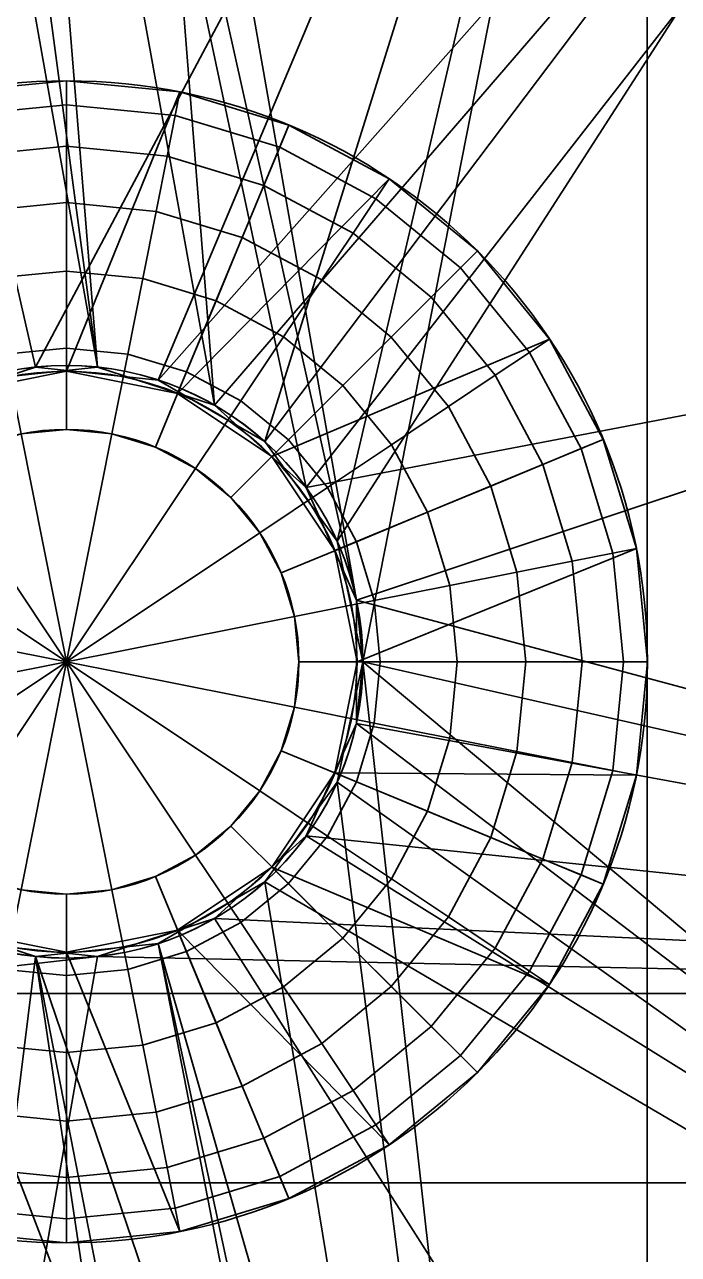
# Model space of a CAD drawing. Header units: millimetres. Extents: x 516 to 946, y 0 to 190.
# Drawn here: x 780.57 to 786.2, y 67.01 to 77.59 of the extents above; entities that cross this region are included whole.
import ezdxf

# ---------------------------------------------------------------- set-up
doc = ezdxf.new("R2010")
doc.units = ezdxf.units.MM
doc.layers.add('1', color=7, linetype='Continuous', true_color=0xffffff)

# ---------------------------------------------------------------- blocks, each defined once
blk = doc.blocks.new('UG_SURFACE_001')
at = {"layer": '1', "color": 252, "linetype": 'Continuous', "lineweight": 35}
for points in [[(280.506521, 90.379037, 3.5), (262.858123, 90.379037, 3.5), (265.648067, 74.646652, 3.5), (266.656518, 74.318983, 3.5)], [(262.858123, 90.379037, 3.5), (264.593512, 74.535817, 3.5), (265.648067, 74.646652, 3.5)], [(266.656518, 74.318983, 1.5), (265.648067, 74.646652, 1.5), (262.858123, 90.379037, 1.5), (280.506521, 90.379037, 1.5)], [(265.648067, 74.646652, 1.5), (264.593512, 74.535817, 1.5), (262.858123, 90.379037, 1.5)], [(266.656518, 74.318983, 3.5), (267.444491, 73.609471, 3.5), (280.506521, 90.379037, 3.5)], [(280.506521, 90.379037, 1.5), (267.444491, 73.609471, 1.5), (266.656518, 74.318983, 1.5)], [(267.444491, 73.609471, 3.5), (267.875791, 72.640799, 3.5), (280.506521, 69.256864, 3.5), (280.506521, 90.379037, 3.5)], [(267.875791, 72.640799, 1.5), (267.444491, 73.609471, 1.5), (280.506521, 90.379037, 1.5), (280.506521, 69.256864, 1.5)], [(265.648067, 74.646652, 1.5), (265.648067, 74.646652, 3.5), (264.593512, 74.535817, 3.5), (264.593512, 74.535817, 1.5)], [(266.656518, 74.318983, 1.5), (266.656518, 74.318983, 3.5), (265.648067, 74.646652, 3.5), (265.648067, 74.646652, 1.5)], [(267.444491, 73.609471, 1.5), (267.444491, 73.609471, 3.5), (266.656518, 74.318983, 3.5), (266.656518, 74.318983, 1.5)], [(267.875791, 72.640799, 1.5), (267.875791, 72.640799, 3.5), (267.444491, 73.609471, 3.5), (267.444491, 73.609471, 1.5)], [(280.506521, 69.256864, 3.5), (267.875791, 72.640799, 3.5), (267.875791, 71.580447, 3.5)], [(267.931521, 72.110623, 1.5), (267.875791, 72.640799, 1.5), (280.506521, 69.256864, 1.5)], [(267.875791, 72.640799, 3.5), (267.875791, 72.640799, 1.5), (267.931521, 72.110623, 1.5)], [(267.931521, 72.110623, 1.5), (267.875791, 71.580447, 3.5), (267.875791, 72.640799, 3.5)], [(280.506521, 69.256864, 1.5), (267.875791, 71.580447, 1.5), (267.931521, 72.110623, 1.5)], [(267.931521, 72.110623, 1.5), (267.875791, 71.580447, 1.5), (267.875791, 71.580447, 3.5)], [(280.506521, 69.256864, 3.5), (267.875791, 71.580447, 3.5), (267.444491, 70.611767, 3.5)], [(280.506521, 69.256864, 1.5), (267.444491, 70.611767, 1.5), (267.875791, 71.580447, 1.5)], [(267.444491, 70.611767, 1.5), (267.444491, 70.611767, 3.5), (267.875791, 71.580447, 3.5), (267.875791, 71.580447, 1.5)], [(267.444491, 70.611767, 3.5), (266.656518, 69.902256, 3.5), (280.506521, 69.256864, 3.5)], [(280.506521, 69.256864, 1.5), (266.656518, 69.902256, 1.5), (267.444491, 70.611767, 1.5)], [(266.656518, 69.902256, 1.5), (266.656518, 69.902256, 3.5), (267.444491, 70.611767, 3.5), (267.444491, 70.611767, 1.5)], [(266.656518, 69.902256, 3.5), (265.648067, 69.574587, 3.5), (280.506521, 69.256864, 3.5)], [(280.506521, 69.256864, 1.5), (265.648067, 69.574587, 1.5), (266.656518, 69.902256, 1.5)], [(265.648067, 69.574587, 1.5), (265.648067, 69.574587, 3.5), (266.656518, 69.902256, 3.5), (266.656518, 69.902256, 1.5)], [(265.648067, 69.574587, 3.5), (264.593512, 69.685429, 3.5), (262.858123, 69.256864, 3.5)], [(262.858123, 69.256864, 1.5), (264.593512, 69.685429, 1.5), (265.648067, 69.574587, 1.5)], [(264.593512, 69.685429, 1.5), (264.593512, 69.685429, 3.5), (265.648067, 69.574587, 3.5), (265.648067, 69.574587, 1.5)], [(262.858123, 69.256864, 3.5), (280.506521, 69.256864, 3.5), (265.648067, 69.574587, 3.5)], [(265.648067, 69.574587, 1.5), (280.506521, 69.256864, 1.5), (262.858123, 69.256864, 1.5)], [(280.506521, 69.256864, 3.5), (262.858123, 69.256864, 3.5), (262.858123, 67.6274, 3.5), (280.506521, 67.6274, 3.5)], [(280.506521, 67.6274, 1.5), (262.858123, 67.6274, 1.5), (262.858123, 69.256864, 1.5), (280.506521, 69.256864, 1.5)], [(280.506521, 67.6274, 3.5), (262.858123, 67.6274, 3.5), (262.858123, 64.196385, 3.5), (280.506521, 64.196385, 3.5)], [(280.506521, 64.196385, 1.5), (262.858123, 64.196385, 1.5), (262.858123, 67.6274, 1.5), (280.506521, 67.6274, 1.5)]]:
    blk.add_3dface(points, dxfattribs=at)
blk = doc.blocks.new('1стенка_MODEL')
at = {"layer": '1', "color": 252, "linetype": 'Continuous', "lineweight": 35, "extrusion": (0, 0, -1)}
blk.add_circle((-265.381507, 72.110621, -3.5), 2.55, dxfattribs=at)
at = {"layer": '1', "color": 252, "linetype": 'Continuous', "lineweight": 35}
blk.add_circle((265.381507, 72.110621, 1.5), 2.55, dxfattribs=at)
blk.add_blockref('UG_SURFACE_001', (0, 0), dxfattribs=at)
blk = doc.blocks.new('UG_SURFACE_005')
at = {"layer": '1', "color": 252, "linetype": 'Continuous', "lineweight": 35}
for points in [[(411.674261, 77.402897, 4.8), (7.442508, 21.037767, 4.8), (7.469615, 20.987745, 5.067878), (411.659777, 77.347077, 5.067878)], [(277.741492, 58.727622, 3.5), (260.070503, 56.263622, 3.5), (7.442508, 21.037767, 4.8), (411.674261, 77.402897, 4.8)], [(411.659777, 77.347077, 5.067878), (7.469615, 20.987745, 5.067878), (7.546807, 20.8453, 5.294975), (411.618471, 77.188112, 5.294975)], [(411.618471, 77.188112, 5.294975), (7.546807, 20.8453, 5.294975), (7.662333, 20.632116, 5.446716), (411.556661, 76.9502, 5.446716)], [(411.556661, 76.9502, 5.446716), (7.662333, 20.632116, 5.446716), (200.895414, 47.305614, 5.5), (220.703781, 50.067645, 5.5)], [(220.703781, 50.067645, 5.5), (225.178048, 50.69153, 5.5), (411.556661, 76.9502, 5.446716)], [(411.556661, 76.9502, 5.446716), (225.178048, 50.69153, 5.5), (240.512133, 52.829679, 5.5)], [(411.556661, 76.9502, 5.446716), (240.512133, 52.829679, 5.5), (243.193492, 53.20356, 5.5)], [(243.193492, 53.20356, 5.5), (260.070503, 55.556849, 5.5), (411.556661, 76.9502, 5.446716)], [(411.556661, 76.9502, 5.446716), (260.070503, 55.556849, 5.5), (263.001859, 55.965591, 5.5)], [(263.001859, 55.965591, 5.5), (282.810211, 58.727622, 5.5), (411.556661, 76.9502, 5.446716)]]:
    blk.add_3dface(points, dxfattribs=at)
blk = doc.blocks.new('4пояс_нижний_MODEL')
at = {"layer": '1', "color": 252, "linetype": 'Continuous', "lineweight": 35}
blk.add_blockref('UG_SURFACE_005', (0, 0), dxfattribs=at)
blk = doc.blocks.new('UG_SURFACE_009')
at = {"layer": '1', "color": 252, "linetype": 'Continuous', "lineweight": 35}
for points in [[(264.106512, 74.318983, 7), (265.114963, 74.646652, 7), (270.379722, 84.537983, 7), (255.732536, 84.537983, 7)], [(262.858123, 84.537983, 5.5), (265.114963, 74.646652, 5.5), (264.106512, 74.318983, 5.5)], [(262.858123, 84.537983, 5.5), (275.040239, 84.537983, 5.5), (266.169488, 74.535817, 5.5), (265.114963, 74.646652, 5.5)], [(265.114963, 74.646652, 7), (266.169488, 74.535817, 7), (270.379722, 84.537983, 7)], [(267.087787, 74.005641, 5.5), (266.169488, 74.535817, 5.5), (275.040239, 84.537983, 5.5)], [(270.379722, 84.537983, 7), (266.169488, 74.535817, 7), (267.087787, 74.005641, 7)], [(267.711043, 73.147796, 5.5), (267.087787, 74.005641, 5.5), (275.040239, 84.537983, 5.5)], [(270.379722, 84.537983, 7), (267.087787, 74.005641, 7), (267.711043, 73.147796, 7)], [(275.040239, 84.537983, 5.5), (277.528822, 64.086951, 5.5), (267.931521, 72.110623, 5.5), (267.711043, 73.147796, 5.5)], [(267.711043, 73.147796, 7), (267.931521, 72.110623, 7), (270.379722, 84.537983, 7)], [(270.379722, 50.171219, 7), (270.379722, 84.537983, 7), (267.931521, 72.110623, 7)], [(270.379722, 84.537983, 7), (270.379722, 50.171219, 7), (271.012664, 50.104693, 7), (273.171484, 68.838052, 7)], [(273.171484, 68.838052, 7), (271.540284, 83.055496, 7), (270.379722, 84.537983, 7)], [(264.106512, 74.318983, 7), (264.106512, 74.318983, 5.5), (265.114963, 74.646652, 5.5), (265.114963, 74.646652, 7)], [(265.114963, 74.646652, 7), (265.114963, 74.646652, 5.5), (266.169488, 74.535817, 5.5), (266.169488, 74.535817, 7)], [(266.169488, 74.535817, 7), (266.169488, 74.535817, 5.5), (267.087787, 74.005641, 5.5), (267.087787, 74.005641, 7)], [(267.087787, 74.005641, 7), (267.087787, 74.005641, 5.5), (267.711043, 73.147796, 5.5), (267.711043, 73.147796, 7)], [(267.711043, 73.147796, 7), (267.711043, 73.147796, 5.5), (267.931521, 72.110623, 5.5), (267.931521, 72.110623, 7)], [(267.711043, 71.073443, 5.5), (267.931521, 72.110623, 5.5), (277.528822, 64.086951, 5.5)], [(267.931521, 72.110623, 7), (267.931521, 72.110623, 5.5), (267.711043, 71.073443, 5.5), (267.711043, 71.073443, 7)], [(267.931521, 72.110623, 7), (267.711043, 71.073443, 7), (270.379722, 50.171219, 7)], [(262.887239, 71.580447, 5.5), (267.730415, 48.209671, 5.5), (262.858123, 43.69358, 5.5)], [(271.930963, 49.574517, 5.5), (262.887239, 71.580447, 5.5), (263.318509, 70.611767, 5.5)], [(262.887239, 71.580447, 5.5), (268.161684, 49.178351, 5.5), (267.730415, 48.209671, 5.5)], [(262.887239, 71.580447, 5.5), (269.958138, 50.215527, 5.5), (268.949687, 49.887862, 5.5)], [(268.949687, 49.887862, 5.5), (268.161684, 49.178351, 5.5), (262.887239, 71.580447, 5.5)], [(262.887239, 71.580447, 5.5), (271.930963, 49.574517, 5.5), (271.012664, 50.104693, 5.5)], [(271.012664, 50.104693, 5.5), (269.958138, 50.215527, 5.5), (262.887239, 71.580447, 5.5)], [(277.528822, 64.086951, 5.5), (267.087787, 70.215598, 5.5), (267.711043, 71.073443, 5.5)], [(267.711043, 71.073443, 7), (267.711043, 71.073443, 5.5), (267.087787, 70.215598, 5.5), (267.087787, 70.215598, 7)], [(267.711043, 71.073443, 7), (267.087787, 70.215598, 7), (270.379722, 50.171219, 7)], [(263.318509, 70.611767, 5.5), (264.106512, 69.902256, 5.5), (271.930963, 49.574517, 5.5)], [(277.528822, 64.086951, 5.5), (271.930963, 49.574517, 5.5), (266.169488, 69.685429, 5.5), (267.087787, 70.215598, 5.5)], [(267.087787, 70.215598, 7), (267.087787, 70.215598, 5.5), (266.169488, 69.685429, 5.5), (266.169488, 69.685429, 7)], [(267.087787, 70.215598, 7), (266.169488, 69.685429, 7), (270.379722, 50.171219, 7)], [(258.830011, 59.100948, 7), (262.078613, 45.047332, 7), (265.114963, 69.574587, 7), (264.106512, 69.902256, 7)], [(264.106512, 69.902256, 5.5), (265.114963, 69.574587, 5.5), (271.930963, 49.574517, 5.5)], [(265.114963, 69.574587, 7), (265.114963, 69.574587, 5.5), (264.106512, 69.902256, 5.5), (264.106512, 69.902256, 7)], [(265.114963, 69.574587, 5.5), (266.169488, 69.685429, 5.5), (271.930963, 49.574517, 5.5)], [(266.169488, 69.685429, 7), (266.169488, 69.685429, 5.5), (265.114963, 69.574587, 5.5), (265.114963, 69.574587, 7)], [(268.949687, 49.887862, 7), (269.958138, 50.215527, 7), (266.169488, 69.685429, 7), (265.114963, 69.574587, 7)], [(269.958138, 50.215527, 7), (270.379722, 50.171219, 7), (266.169488, 69.685429, 7)], [(267.730415, 48.209671, 7), (268.161684, 49.178351, 7), (265.114963, 69.574587, 7), (262.078613, 45.047332, 7)], [(265.114963, 69.574587, 7), (268.161684, 49.178351, 7), (268.949687, 49.887862, 7)]]:
    blk.add_3dface(points, dxfattribs=at)
blk = doc.blocks.new('6стойка_отверстие_ровнее_MODEL')
at = {"layer": '1', "color": 252, "linetype": 'Continuous', "lineweight": 35, "extrusion": (0, 0, -1)}
blk.add_circle((-265.382, 72.111, -7), 2.55, dxfattribs=at)
at = {"layer": '1', "color": 252, "linetype": 'Continuous', "lineweight": 35}
blk.add_circle((265.382, 72.111, 5.5), 2.55, dxfattribs=at)
at = {"layer": '1', "color": 252, "linetype": 'Continuous', "lineweight": 35, "extrusion": (0, 0, -1)}
blk.add_arc((-453.776, 96.762, -7), 182.75, 342.55428, 17.8041, dxfattribs=at)
at = {"layer": '1', "color": 252, "linetype": 'Continuous', "lineweight": 35}
blk.add_blockref('UG_SURFACE_009', (0, 0), dxfattribs=at)
blk = doc.blocks.new('UG_SURFACE_010')
at = {"layer": '1', "color": 252, "linetype": 'Continuous', "lineweight": 35}
for points in [[(265.050679, 94.756983, 3.5), (265.838653, 95.466495, 3.5), (274.336189, 86.19868, 3.5), (275.333166, 75.119913, 3.5)], [(275.333166, 75.119913, 5.5), (274.336189, 86.19868, 5.5), (265.838653, 95.466495, 5.5), (265.050679, 94.756983, 5.5)], [(262.069374, 95.070325, 3.5), (262.987673, 94.540149, 3.5), (265.648067, 74.646652, 3.5), (264.593512, 74.535817, 3.5)], [(267.875791, 72.640799, 3.5), (264.042199, 94.429314, 3.5), (265.050679, 94.756983, 3.5), (275.333166, 75.119913, 3.5)], [(265.050679, 94.756983, 5.5), (264.042199, 94.429314, 5.5), (265.648067, 74.646652, 5.5), (266.656518, 74.318983, 5.5)], [(266.656518, 74.318983, 5.5), (267.444491, 73.609471, 5.5), (275.333166, 75.119913, 5.5), (265.050679, 94.756983, 5.5)], [(267.875791, 72.640799, 3.5), (262.987673, 94.540149, 3.5), (264.042199, 94.429314, 3.5)], [(262.987673, 94.540149, 3.5), (267.444491, 73.609471, 3.5), (266.656518, 74.318983, 3.5)], [(262.987673, 94.540149, 3.5), (267.875791, 72.640799, 3.5), (267.444491, 73.609471, 3.5)], [(266.656518, 74.318983, 3.5), (265.648067, 74.646652, 3.5), (262.987673, 94.540149, 3.5)], [(264.042199, 94.429314, 5.5), (262.987673, 94.540149, 5.5), (264.593512, 74.535817, 5.5), (265.648067, 74.646652, 5.5)], [(267.444491, 73.609471, 5.5), (267.875791, 72.640799, 5.5), (275.333166, 75.119913, 5.5)], [(275.333166, 75.119913, 3.5), (276.903868, 64.723223, 3.5), (267.875791, 71.580447, 3.5), (267.875791, 72.640799, 3.5)], [(276.903868, 64.723223, 5.5), (275.333166, 75.119913, 5.5), (267.875791, 72.640799, 5.5), (267.875791, 71.580447, 5.5)], [(265.648067, 74.646652, 3.5), (265.648067, 74.646652, 5.5), (264.593512, 74.535817, 5.5), (264.593512, 74.535817, 3.5)], [(266.656518, 74.318983, 3.5), (266.656518, 74.318983, 5.5), (265.648067, 74.646652, 5.5), (265.648067, 74.646652, 3.5)], [(267.444491, 73.609471, 3.5), (267.444491, 73.609471, 5.5), (266.656518, 74.318983, 5.5), (266.656518, 74.318983, 3.5)], [(267.875791, 72.640799, 3.5), (267.875791, 72.640799, 5.5), (267.444491, 73.609471, 5.5), (267.444491, 73.609471, 3.5)], [(267.875791, 71.580447, 3.5), (267.875791, 71.580447, 5.5), (267.875791, 72.640799, 5.5), (267.875791, 72.640799, 3.5)], [(267.444491, 70.611767, 3.5), (267.875791, 71.580447, 3.5), (276.903868, 64.723223, 3.5)], [(267.444491, 70.611767, 3.5), (267.444491, 70.611767, 5.5), (267.875791, 71.580447, 5.5), (267.875791, 71.580447, 3.5)], [(276.903868, 64.723223, 5.5), (267.875791, 71.580447, 5.5), (267.444491, 70.611767, 5.5)], [(276.903868, 64.723223, 3.5), (273.207426, 59.60992, 3.5), (266.656518, 69.902256, 3.5), (267.444491, 70.611767, 3.5)], [(266.656518, 69.902256, 3.5), (266.656518, 69.902256, 5.5), (267.444491, 70.611767, 5.5), (267.444491, 70.611767, 3.5)], [(267.444491, 70.611767, 5.5), (266.656518, 69.902256, 5.5), (273.207426, 59.60992, 5.5), (276.903868, 64.723223, 5.5)], [(273.207426, 59.60992, 3.5), (263.668358, 58.279812, 3.5), (265.648067, 69.574587, 3.5), (266.656518, 69.902256, 3.5)], [(266.656518, 69.902256, 5.5), (265.648067, 69.574587, 5.5), (263.668358, 58.279812, 5.5), (273.207426, 59.60992, 5.5)], [(265.648067, 69.574587, 3.5), (265.648067, 69.574587, 5.5), (266.656518, 69.902256, 5.5), (266.656518, 69.902256, 3.5)], [(263.668358, 58.279812, 3.5), (264.593512, 69.685429, 3.5), (265.648067, 69.574587, 3.5)], [(265.648067, 69.574587, 5.5), (264.593512, 69.685429, 5.5), (263.668358, 58.279812, 5.5)], [(264.593512, 69.685429, 3.5), (264.593512, 69.685429, 5.5), (265.648067, 69.574587, 5.5), (265.648067, 69.574587, 3.5)]]:
    blk.add_3dface(points, dxfattribs=at)
blk = doc.blocks.new('7прокладка_отв_ровнее_MODEL')
at = {"layer": '1', "color": 252, "linetype": 'Continuous', "lineweight": 35, "extrusion": (0, 0, -1)}
for centre in [(-265.382, 72.111, -5.5), (-265.382, 72.111, -3.5)]:
    blk.add_circle(centre, 2.55, dxfattribs=at)
at = {"layer": '1', "color": 252, "linetype": 'Continuous', "lineweight": 35}
blk.add_blockref('UG_SURFACE_010', (0, 0), dxfattribs=at)
blk = doc.blocks.new('UG_SURFACE_008')
at = {"layer": '1', "color": 252, "linetype": 'Continuous', "lineweight": 35}
for points in [[(0, 4.793682, -0.673863), (-0.935201, 4.701573, -0.673863), (-0.975452, 4.903927), (0, 5)], [(-0.956709, 2.309699), (0, 2.5), (0, 5), (-0.975452, 4.903927)], [(-0.975452, 4.903927, 5.5), (0, 5, 5.5), (0, 2.5, 5.5), (-0.956709, 2.309699, 5.5)], [(0, 5, 5.5), (-0.975452, 4.903927, 5.5), (-0.935201, 4.701573, 6.173863), (0, 4.793682, 6.173863)], [(0.935201, 4.701573, -0.673863), (0, 4.793682, -0.673863), (0, 5), (0.975452, 4.903927)], [(0.975452, 4.903927), (0, 5), (0, 2.5)], [(0, 2.5, 5.5), (0, 5, 5.5), (0.975452, 4.903927, 5.5)], [(0.975452, 4.903927, 5.5), (0, 5, 5.5), (0, 4.793682, 6.173863), (0.935201, 4.701573, 6.173863)], [(0, 2.5), (0.956709, 2.309699), (1.913417, 4.619398), (0.975452, 4.903927)], [(0.975452, 4.903927, 5.5), (1.913417, 4.619398, 5.5), (0.956709, 2.309699, 5.5), (0, 2.5, 5.5)], [(1.834463, 4.428785, -0.673863), (0.935201, 4.701573, -0.673863), (0.975452, 4.903927), (1.913417, 4.619398)], [(1.913417, 4.619398, 5.5), (0.975452, 4.903927, 5.5), (0.935201, 4.701573, 6.173863), (1.834463, 4.428785, 6.173863)], [(0, 4.43821, -1.282384), (-0.865852, 4.352931, -1.282384), (-0.935201, 4.701573, -0.673863), (0, 4.793682, -0.673863)], [(0, 4.793682, 6.173863), (-0.935201, 4.701573, 6.173863), (-0.865852, 4.352931, 6.782384), (0, 4.43821, 6.782384)], [(0.865852, 4.352931, -1.282384), (0, 4.43821, -1.282384), (0, 4.793682, -0.673863), (0.935201, 4.701573, -0.673863)], [(0.935201, 4.701573, 6.173863), (0, 4.793682, 6.173863), (0, 4.43821, 6.782384), (0.865852, 4.352931, 6.782384)], [(1.698429, 4.100371, -1.282384), (0.865852, 4.352931, -1.282384), (0.935201, 4.701573, -0.673863), (1.834463, 4.428785, -0.673863)], [(1.834463, 4.428785, 6.173863), (0.935201, 4.701573, 6.173863), (0.865852, 4.352931, 6.782384), (1.698429, 4.100371, 6.782384)], [(2.777851, 4.157348), (1.913417, 4.619398), (0.956709, 2.309699)], [(0.956709, 2.309699, 5.5), (1.913417, 4.619398, 5.5), (2.777851, 4.157348, 5.5)], [(2.663227, 3.985801, -0.673863), (1.834463, 4.428785, -0.673863), (1.913417, 4.619398), (2.777851, 4.157348)], [(2.777851, 4.157348, 5.5), (1.913417, 4.619398, 5.5), (1.834463, 4.428785, 6.173863), (2.663227, 3.985801, 6.173863)], [(0, 3.952562, -1.793075), (-0.771107, 3.876615, -1.793075), (-0.865852, 4.352931, -1.282384), (0, 4.43821, -1.282384)], [(0, 4.43821, 6.782384), (-0.865852, 4.352931, 6.782384), (-0.771107, 3.876615, 7.293075), (0, 3.952562, 7.293075)], [(0.771107, 3.876615, -1.793075), (0, 3.952562, -1.793075), (0, 4.43821, -1.282384), (0.865852, 4.352931, -1.282384)], [(0.865852, 4.352931, 6.782384), (0, 4.43821, 6.782384), (0, 3.952562, 7.293075), (0.771107, 3.876615, 7.293075)], [(1.51258, 3.651692, -1.793075), (0.771107, 3.876615, -1.793075), (0.865852, 4.352931, -1.282384), (1.698429, 4.100371, -1.282384)], [(1.698429, 4.100371, 6.782384), (0.865852, 4.352931, 6.782384), (0.771107, 3.876615, 7.293075), (1.51258, 3.651692, 7.293075)], [(2.465737, 3.690237, -1.282384), (1.698429, 4.100371, -1.282384), (1.834463, 4.428785, -0.673863), (2.663227, 3.985801, -0.673863)], [(2.663227, 3.985801, 6.173863), (1.834463, 4.428785, 6.173863), (1.698429, 4.100371, 6.782384), (2.465737, 3.690237, 6.782384)], [(0.956709, 2.309699), (1.767767, 1.767767), (3.535534, 3.535534), (2.777851, 4.157348)], [(2.777851, 4.157348, 5.5), (3.535534, 3.535534, 5.5), (1.767767, 1.767767, 5.5), (0.956709, 2.309699, 5.5)], [(3.389645, 3.389645, -0.673863), (2.663227, 3.985801, -0.673863), (2.777851, 4.157348), (3.535534, 3.535534)], [(3.535534, 3.535534, 5.5), (2.777851, 4.157348, 5.5), (2.663227, 3.985801, 6.173863), (3.389645, 3.389645, 6.173863)], [(2.195926, 3.286436, -1.793075), (1.51258, 3.651692, -1.793075), (1.698429, 4.100371, -1.282384), (2.465737, 3.690237, -1.282384)], [(2.465737, 3.690237, 6.782384), (1.698429, 4.100371, 6.782384), (1.51258, 3.651692, 7.293075), (2.195926, 3.286436, 7.293075)], [(0, 3.362668, -2.178669), (-0.656024, 3.298055, -2.178669), (-0.771107, 3.876615, -1.793075), (0, 3.952562, -1.793075)], [(0, 3.952562, 7.293075), (-0.771107, 3.876615, 7.293075), (-0.656024, 3.298055, 7.678669), (0, 3.362668, 7.678669)], [(0.656024, 3.298055, -2.178669), (0, 3.362668, -2.178669), (0, 3.952562, -1.793075), (0.771107, 3.876615, -1.793075)], [(0.771107, 3.876615, 7.293075), (0, 3.952562, 7.293075), (0, 3.362668, 7.678669), (0.656024, 3.298055, 7.678669)], [(3.138288, 3.138288, -1.282384), (2.465737, 3.690237, -1.282384), (2.663227, 3.985801, -0.673863), (3.389645, 3.389645, -0.673863)], [(3.389645, 3.389645, 6.173863), (2.663227, 3.985801, 6.173863), (2.465737, 3.690237, 6.782384), (3.138288, 3.138288, 6.782384)], [(1.286837, 3.1067, -2.178669), (0.656024, 3.298055, -2.178669), (0.771107, 3.876615, -1.793075), (1.51258, 3.651692, -1.793075)], [(1.51258, 3.651692, 7.293075), (0.771107, 3.876615, 7.293075), (0.656024, 3.298055, 7.678669), (1.286837, 3.1067, 7.678669)], [(1.868198, 2.795956, -2.178669), (1.286837, 3.1067, -2.178669), (1.51258, 3.651692, -1.793075), (2.195926, 3.286436, -1.793075)], [(2.195926, 3.286436, 7.293075), (1.51258, 3.651692, 7.293075), (1.286837, 3.1067, 7.678669), (1.868198, 2.795956, 7.678669)], [(2.794884, 2.794884, -1.793075), (2.195926, 3.286436, -1.793075), (2.465737, 3.690237, -1.282384), (3.138288, 3.138288, -1.282384)], [(3.138288, 3.138288, 6.782384), (2.465737, 3.690237, 6.782384), (2.195926, 3.286436, 7.293075), (2.794884, 2.794884, 7.293075)], [(4.157348, 2.777851), (3.535534, 3.535534), (1.767767, 1.767767)], [(1.767767, 1.767767, 5.5), (3.535534, 3.535534, 5.5), (4.157348, 2.777851, 5.5)], [(3.985801, 2.663227, -0.673863), (3.389645, 3.389645, -0.673863), (3.535534, 3.535534), (4.157348, 2.777851)], [(4.157348, 2.777851, 5.5), (3.535534, 3.535534, 5.5), (3.389645, 3.389645, 6.173863), (3.985801, 2.663227, 6.173863)], [(3.690237, 2.465737, -1.282384), (3.138288, 3.138288, -1.282384), (3.389645, 3.389645, -0.673863), (3.985801, 2.663227, -0.673863)], [(3.985801, 2.663227, 6.173863), (3.389645, 3.389645, 6.173863), (3.138288, 3.138288, 6.782384), (3.690237, 2.465737, 6.782384)], [(0, 2.700021, -2.41858), (-0.526748, 2.648141, -2.41858), (-0.656024, 3.298055, -2.178669), (0, 3.362668, -2.178669)], [(0, 3.362668, 7.678669), (-0.656024, 3.298055, 7.678669), (-0.526748, 2.648141, 7.91858), (0, 2.700021, 7.91858)], [(0.526748, 2.648141, -2.41858), (0, 2.700021, -2.41858), (0, 3.362668, -2.178669), (0.656024, 3.298055, -2.178669)], [(0.656024, 3.298055, 7.678669), (0, 3.362668, 7.678669), (0, 2.700021, 7.91858), (0.526748, 2.648141, 7.91858)], [(1.033253, 2.494494, -2.41858), (0.526748, 2.648141, -2.41858), (0.656024, 3.298055, -2.178669), (1.286837, 3.1067, -2.178669)], [(1.286837, 3.1067, 7.678669), (0.656024, 3.298055, 7.678669), (0.526748, 2.648141, 7.91858), (1.033253, 2.494494, 7.91858)], [(2.377765, 2.377765, -2.178669), (1.868198, 2.795956, -2.178669), (2.195926, 3.286436, -1.793075), (2.794884, 2.794884, -1.793075)], [(2.794884, 2.794884, 7.293075), (2.195926, 3.286436, 7.293075), (1.868198, 2.795956, 7.678669), (2.377765, 2.377765, 7.678669)], [(1.500051, 2.244985, -2.41858), (1.033253, 2.494494, -2.41858), (1.286837, 3.1067, -2.178669), (1.868198, 2.795956, -2.178669)], [(1.868198, 2.795956, 7.678669), (1.286837, 3.1067, 7.678669), (1.033253, 2.494494, 7.91858), (1.500051, 2.244985, 7.91858)], [(3.286436, 2.195926, -1.793075), (2.794884, 2.794884, -1.793075), (3.138288, 3.138288, -1.282384), (3.690237, 2.465737, -1.282384)], [(3.690237, 2.465737, 6.782384), (3.138288, 3.138288, 6.782384), (2.794884, 2.794884, 7.293075), (3.286436, 2.195926, 7.293075)], [(1.909203, 1.909203, -2.41858), (1.500051, 2.244985, -2.41858), (1.868198, 2.795956, -2.178669), (2.377765, 2.377765, -2.178669)], [(2.377765, 2.377765, 7.678669), (1.868198, 2.795956, 7.678669), (1.500051, 2.244985, 7.91858), (1.909203, 1.909203, 7.91858)], [(1.767767, 1.767767), (2.309699, 0.956709), (4.619398, 1.913417), (4.157348, 2.777851)], [(4.157348, 2.777851, 5.5), (4.619398, 1.913417, 5.5), (2.309699, 0.956709, 5.5), (1.767767, 1.767767, 5.5)], [(2.795956, 1.868198, -2.178669), (2.377765, 2.377765, -2.178669), (2.794884, 2.794884, -1.793075), (3.286436, 2.195926, -1.793075)], [(3.286436, 2.195926, 7.293075), (2.794884, 2.794884, 7.293075), (2.377765, 2.377765, 7.678669), (2.795956, 1.868198, 7.678669)], [(4.428785, 1.834463, -0.673863), (3.985801, 2.663227, -0.673863), (4.157348, 2.777851), (4.619398, 1.913417)], [(4.619398, 1.913417, 5.5), (4.157348, 2.777851, 5.5), (3.985801, 2.663227, 6.173863), (4.428785, 1.834463, 6.173863)], [(0, 2, -2.5), (-0.390181, 1.96157, -2.5), (-0.526748, 2.648141, -2.41858), (0, 2.700021, -2.41858)], [(0, 2.700021, 7.91858), (-0.526748, 2.648141, 7.91858), (-0.390181, 1.96157, 8), (0, 2, 8)], [(0.390181, 1.96157, -2.5), (0, 2, -2.5), (0, 2.700021, -2.41858), (0.526748, 2.648141, -2.41858)], [(0.526748, 2.648141, 7.91858), (0, 2.700021, 7.91858), (0, 2, 8), (0.390181, 1.96157, 8)], [(0.765367, 1.847759, -2.5), (0.390181, 1.96157, -2.5), (0.526748, 2.648141, -2.41858), (1.033253, 2.494494, -2.41858)], [(1.033253, 2.494494, 7.91858), (0.526748, 2.648141, 7.91858), (0.390181, 1.96157, 8), (0.765367, 1.847759, 8)], [(4.100371, 1.698429, -1.282384), (3.690237, 2.465737, -1.282384), (3.985801, 2.663227, -0.673863), (4.428785, 1.834463, -0.673863)], [(4.428785, 1.834463, 6.173863), (3.985801, 2.663227, 6.173863), (3.690237, 2.465737, 6.782384), (4.100371, 1.698429, 6.782384)], [(-0.956709, 2.309699), (-0.956709, 2.309699, 5.5), (0, 2.5, 5.5), (0, 2.5)], [(0, 2.5), (0, 2.5, 5.5), (0.956709, 2.309699, 5.5), (0.956709, 2.309699)], [(1.11114, 1.662939, -2.5), (0.765367, 1.847759, -2.5), (1.033253, 2.494494, -2.41858), (1.500051, 2.244985, -2.41858)], [(1.500051, 2.244985, 7.91858), (1.033253, 2.494494, 7.91858), (0.765367, 1.847759, 8), (1.11114, 1.662939, 8)], [(3.651692, 1.51258, -1.793075), (3.286436, 2.195926, -1.793075), (3.690237, 2.465737, -1.282384), (4.100371, 1.698429, -1.282384)], [(4.100371, 1.698429, 6.782384), (3.690237, 2.465737, 6.782384), (3.286436, 2.195926, 7.293075), (3.651692, 1.51258, 7.293075)], [(2.244985, 1.500051, -2.41858), (1.909203, 1.909203, -2.41858), (2.377765, 2.377765, -2.178669), (2.795956, 1.868198, -2.178669)], [(2.795956, 1.868198, 7.678669), (2.377765, 2.377765, 7.678669), (1.909203, 1.909203, 7.91858), (2.244985, 1.500051, 7.91858)], [(0.956709, 2.309699), (0.956709, 2.309699, 5.5), (1.767767, 1.767767, 5.5), (1.767767, 1.767767)], [(1.414214, 1.414214, -2.5), (1.11114, 1.662939, -2.5), (1.500051, 2.244985, -2.41858), (1.909203, 1.909203, -2.41858)], [(1.909203, 1.909203, 7.91858), (1.500051, 2.244985, 7.91858), (1.11114, 1.662939, 8), (1.414214, 1.414214, 8)], [(3.1067, 1.286837, -2.178669), (2.795956, 1.868198, -2.178669), (3.286436, 2.195926, -1.793075), (3.651692, 1.51258, -1.793075)], [(3.651692, 1.51258, 7.293075), (3.286436, 2.195926, 7.293075), (2.795956, 1.868198, 7.678669), (3.1067, 1.286837, 7.678669)], [(-1.11114, 1.662939, -2.5), (-0.765367, 1.847759, -2.5), (-0.390181, 1.96157, -2.5), (0, 0, -2.5)], [(-0.390181, 1.96157, 8), (-0.765367, 1.847759, 8), (-1.11114, 1.662939, 8), (0, 0, 8)], [(-0.390181, 1.96157, -2.5), (0, 2, -2.5), (0.390181, 1.96157, -2.5), (0, 0, -2.5)], [(0.390181, 1.96157, 8), (0, 2, 8), (-0.390181, 1.96157, 8), (0, 0, 8)], [(0.390181, 1.96157, -2.5), (0.765367, 1.847759, -2.5), (1.11114, 1.662939, -2.5), (0, 0, -2.5)], [(1.11114, 1.662939, 8), (0.765367, 1.847759, 8), (0.390181, 1.96157, 8), (0, 0, 8)], [(1.662939, 1.11114, -2.5), (1.414214, 1.414214, -2.5), (1.909203, 1.909203, -2.41858), (2.244985, 1.500051, -2.41858)], [(2.244985, 1.500051, 7.91858), (1.909203, 1.909203, 7.91858), (1.414214, 1.414214, 8), (1.662939, 1.11114, 8)], [(4.903927, 0.975452), (4.619398, 1.913417), (2.309699, 0.956709), (2.5, 0)], [(2.5, 0, 5.5), (2.309699, 0.956709, 5.5), (4.619398, 1.913417, 5.5), (4.903927, 0.975452, 5.5)], [(4.701573, 0.935201, -0.673863), (4.428785, 1.834463, -0.673863), (4.619398, 1.913417), (4.903927, 0.975452)], [(4.903927, 0.975452, 5.5), (4.619398, 1.913417, 5.5), (4.428785, 1.834463, 6.173863), (4.701573, 0.935201, 6.173863)], [(2.494494, 1.033253, -2.41858), (2.244985, 1.500051, -2.41858), (2.795956, 1.868198, -2.178669), (3.1067, 1.286837, -2.178669)], [(3.1067, 1.286837, 7.678669), (2.795956, 1.868198, 7.678669), (2.244985, 1.500051, 7.91858), (2.494494, 1.033253, 7.91858)], [(4.352931, 0.865852, -1.282384), (4.100371, 1.698429, -1.282384), (4.428785, 1.834463, -0.673863), (4.701573, 0.935201, -0.673863)], [(4.701573, 0.935201, 6.173863), (4.428785, 1.834463, 6.173863), (4.100371, 1.698429, 6.782384), (4.352931, 0.865852, 6.782384)], [(1.767767, 1.767767), (1.767767, 1.767767, 5.5), (2.309699, 0.956709, 5.5), (2.309699, 0.956709)], [(3.876615, 0.771107, -1.793075), (3.651692, 1.51258, -1.793075), (4.100371, 1.698429, -1.282384), (4.352931, 0.865852, -1.282384)], [(4.352931, 0.865852, 6.782384), (4.100371, 1.698429, 6.782384), (3.651692, 1.51258, 7.293075), (3.876615, 0.771107, 7.293075)], [(-1.662939, 1.11114, -2.5), (-1.414214, 1.414214, -2.5), (-1.11114, 1.662939, -2.5), (0, 0, -2.5)], [(-1.11114, 1.662939, 8), (-1.414214, 1.414214, 8), (-1.662939, 1.11114, 8), (0, 0, 8)], [(1.11114, 1.662939, -2.5), (1.414214, 1.414214, -2.5), (1.662939, 1.11114, -2.5), (0, 0, -2.5)], [(1.662939, 1.11114, 8), (1.414214, 1.414214, 8), (1.11114, 1.662939, 8), (0, 0, 8)], [(1.847759, 0.765367, -2.5), (1.662939, 1.11114, -2.5), (2.244985, 1.500051, -2.41858), (2.494494, 1.033253, -2.41858)], [(2.494494, 1.033253, 7.91858), (2.244985, 1.500051, 7.91858), (1.662939, 1.11114, 8), (1.847759, 0.765367, 8)], [(3.298055, 0.656024, -2.178669), (3.1067, 1.286837, -2.178669), (3.651692, 1.51258, -1.793075), (3.876615, 0.771107, -1.793075)], [(3.876615, 0.771107, 7.293075), (3.651692, 1.51258, 7.293075), (3.1067, 1.286837, 7.678669), (3.298055, 0.656024, 7.678669)], [(2.648141, 0.526748, -2.41858), (2.494494, 1.033253, -2.41858), (3.1067, 1.286837, -2.178669), (3.298055, 0.656024, -2.178669)], [(3.298055, 0.656024, 7.678669), (3.1067, 1.286837, 7.678669), (2.494494, 1.033253, 7.91858), (2.648141, 0.526748, 7.91858)], [(0, 0, -2.5), (-1.96157, 0.390181, -2.5), (-1.847759, 0.765367, -2.5), (-1.662939, 1.11114, -2.5)], [(-1.662939, 1.11114, 8), (-1.847759, 0.765367, 8), (-1.96157, 0.390181, 8), (0, 0, 8)], [(1.662939, 1.11114, -2.5), (1.847759, 0.765367, -2.5), (1.96157, 0.390181, -2.5), (0, 0, -2.5)], [(1.96157, 0.390181, 8), (1.847759, 0.765367, 8), (1.662939, 1.11114, 8), (0, 0, 8)], [(1.96157, 0.390181, -2.5), (1.847759, 0.765367, -2.5), (2.494494, 1.033253, -2.41858), (2.648141, 0.526748, -2.41858)], [(2.648141, 0.526748, 7.91858), (2.494494, 1.033253, 7.91858), (1.847759, 0.765367, 8), (1.96157, 0.390181, 8)], [(2.309699, 0.956709), (2.309699, 0.956709, 5.5), (2.5, 0, 5.5), (2.5, 0)], [(2.5, 0), (5, 0), (4.903927, 0.975452)], [(4.903927, 0.975452, 5.5), (5, 0, 5.5), (2.5, 0, 5.5)], [(4.793682, 0, -0.673863), (4.701573, 0.935201, -0.673863), (4.903927, 0.975452), (5, 0)], [(5, 0, 5.5), (4.903927, 0.975452, 5.5), (4.701573, 0.935201, 6.173863), (4.793682, 0, 6.173863)], [(3.952562, 0, -1.793075), (3.876615, 0.771107, -1.793075), (4.352931, 0.865852, -1.282384), (4.43821, 0, -1.282384)], [(4.43821, 0, 6.782384), (4.352931, 0.865852, 6.782384), (3.876615, 0.771107, 7.293075), (3.952562, 0, 7.293075)], [(4.43821, 0, -1.282384), (4.352931, 0.865852, -1.282384), (4.701573, 0.935201, -0.673863), (4.793682, 0, -0.673863)], [(4.793682, 0, 6.173863), (4.701573, 0.935201, 6.173863), (4.352931, 0.865852, 6.782384), (4.43821, 0, 6.782384)], [(3.362668, 0, -2.178669), (3.298055, 0.656024, -2.178669), (3.876615, 0.771107, -1.793075), (3.952562, 0, -1.793075)], [(3.952562, 0, 7.293075), (3.876615, 0.771107, 7.293075), (3.298055, 0.656024, 7.678669), (3.362668, 0, 7.678669)], [(2.700021, 0, -2.41858), (2.648141, 0.526748, -2.41858), (3.298055, 0.656024, -2.178669), (3.362668, 0, -2.178669)], [(3.362668, 0, 7.678669), (3.298055, 0.656024, 7.678669), (2.648141, 0.526748, 7.91858), (2.700021, 0, 7.91858)], [(2, 0, -2.5), (1.96157, 0.390181, -2.5), (2.648141, 0.526748, -2.41858), (2.700021, 0, -2.41858)], [(2.700021, 0, 7.91858), (2.648141, 0.526748, 7.91858), (1.96157, 0.390181, 8), (2, 0, 8)], [(-1.96157, -0.390181, -2.5), (-2, 0, -2.5), (-1.96157, 0.390181, -2.5), (0, 0, -2.5)], [(-1.96157, 0.390181, 8), (-2, 0, 8), (-1.96157, -0.390181, 8), (0, 0, 8)], [(1.96157, 0.390181, -2.5), (2, 0, -2.5), (1.96157, -0.390181, -2.5), (0, 0, -2.5)], [(1.96157, -0.390181, 8), (2, 0, 8), (1.96157, 0.390181, 8), (0, 0, 8)], [(-1.662939, -1.11114, -2.5), (-1.847759, -0.765367, -2.5), (-1.96157, -0.390181, -2.5), (0, 0, -2.5)], [(0, 0, 8), (-1.96157, -0.390181, 8), (-1.847759, -0.765367, 8), (-1.662939, -1.11114, 8)], [(-1.11114, -1.662939, -2.5), (-1.414214, -1.414214, -2.5), (-1.662939, -1.11114, -2.5), (0, 0, -2.5)], [(-1.662939, -1.11114, 8), (-1.414214, -1.414214, 8), (-1.11114, -1.662939, 8), (0, 0, 8)], [(-0.390181, -1.96157, -2.5), (-0.765367, -1.847759, -2.5), (-1.11114, -1.662939, -2.5), (0, 0, -2.5)], [(-1.11114, -1.662939, 8), (-0.765367, -1.847759, 8), (-0.390181, -1.96157, 8), (0, 0, 8)], [(0.390181, -1.96157, -2.5), (0, -2, -2.5), (-0.390181, -1.96157, -2.5), (0, 0, -2.5)], [(-0.390181, -1.96157, 8), (0, -2, 8), (0.390181, -1.96157, 8), (0, 0, 8)], [(1.96157, -0.390181, -2.5), (1.847759, -0.765367, -2.5), (1.662939, -1.11114, -2.5), (0, 0, -2.5)], [(1.662939, -1.11114, -2.5), (1.414214, -1.414214, -2.5), (1.11114, -1.662939, -2.5), (0, 0, -2.5)], [(1.11114, -1.662939, -2.5), (0.765367, -1.847759, -2.5), (0.390181, -1.96157, -2.5), (0, 0, -2.5)], [(0.390181, -1.96157, 8), (0.765367, -1.847759, 8), (1.11114, -1.662939, 8), (0, 0, 8)], [(1.11114, -1.662939, 8), (1.414214, -1.414214, 8), (1.662939, -1.11114, 8), (0, 0, 8)], [(1.662939, -1.11114, 8), (1.847759, -0.765367, 8), (1.96157, -0.390181, 8), (0, 0, 8)], [(1.96157, -0.390181, -2.5), (2, 0, -2.5), (2.700021, 0, -2.41858), (2.648141, -0.526748, -2.41858)], [(2.648141, -0.526748, 7.91858), (2.700021, 0, 7.91858), (2, 0, 8), (1.96157, -0.390181, 8)], [(4.903927, -0.975452), (5, 0), (2.5, 0), (2.309699, -0.956709)], [(2.5, 0), (2.5, 0, 5.5), (2.309699, -0.956709, 5.5), (2.309699, -0.956709)], [(2.309699, -0.956709, 5.5), (2.5, 0, 5.5), (5, 0, 5.5), (4.903927, -0.975452, 5.5)], [(2.648141, -0.526748, -2.41858), (2.700021, 0, -2.41858), (3.362668, 0, -2.178669), (3.298055, -0.656024, -2.178669)], [(3.298055, -0.656024, 7.678669), (3.362668, 0, 7.678669), (2.700021, 0, 7.91858), (2.648141, -0.526748, 7.91858)], [(3.298055, -0.656024, -2.178669), (3.362668, 0, -2.178669), (3.952562, 0, -1.793075), (3.876615, -0.771107, -1.793075)], [(3.876615, -0.771107, 7.293075), (3.952562, 0, 7.293075), (3.362668, 0, 7.678669), (3.298055, -0.656024, 7.678669)], [(3.876615, -0.771107, -1.793075), (3.952562, 0, -1.793075), (4.43821, 0, -1.282384), (4.352931, -0.865852, -1.282384)], [(4.352931, -0.865852, 6.782384), (4.43821, 0, 6.782384), (3.952562, 0, 7.293075), (3.876615, -0.771107, 7.293075)], [(4.352931, -0.865852, -1.282384), (4.43821, 0, -1.282384), (4.793682, 0, -0.673863), (4.701573, -0.935201, -0.673863)], [(4.701573, -0.935201, 6.173863), (4.793682, 0, 6.173863), (4.43821, 0, 6.782384), (4.352931, -0.865852, 6.782384)], [(4.701573, -0.935201, -0.673863), (4.793682, 0, -0.673863), (5, 0), (4.903927, -0.975452)], [(4.903927, -0.975452, 5.5), (5, 0, 5.5), (4.793682, 0, 6.173863), (4.701573, -0.935201, 6.173863)], [(1.847759, -0.765367, -2.5), (1.96157, -0.390181, -2.5), (2.648141, -0.526748, -2.41858), (2.494494, -1.033253, -2.41858)], [(2.494494, -1.033253, 7.91858), (2.648141, -0.526748, 7.91858), (1.96157, -0.390181, 8), (1.847759, -0.765367, 8)], [(2.494494, -1.033253, -2.41858), (2.648141, -0.526748, -2.41858), (3.298055, -0.656024, -2.178669), (3.1067, -1.286837, -2.178669)], [(3.1067, -1.286837, 7.678669), (3.298055, -0.656024, 7.678669), (2.648141, -0.526748, 7.91858), (2.494494, -1.033253, 7.91858)], [(3.1067, -1.286837, -2.178669), (3.298055, -0.656024, -2.178669), (3.876615, -0.771107, -1.793075), (3.651692, -1.51258, -1.793075)], [(3.651692, -1.51258, 7.293075), (3.876615, -0.771107, 7.293075), (3.298055, -0.656024, 7.678669), (3.1067, -1.286837, 7.678669)], [(1.662939, -1.11114, -2.5), (1.847759, -0.765367, -2.5), (2.494494, -1.033253, -2.41858), (2.244985, -1.500051, -2.41858)], [(2.244985, -1.500051, 7.91858), (2.494494, -1.033253, 7.91858), (1.847759, -0.765367, 8), (1.662939, -1.11114, 8)], [(3.651692, -1.51258, -1.793075), (3.876615, -0.771107, -1.793075), (4.352931, -0.865852, -1.282384), (4.100371, -1.698429, -1.282384)], [(4.100371, -1.698429, 6.782384), (4.352931, -0.865852, 6.782384), (3.876615, -0.771107, 7.293075), (3.651692, -1.51258, 7.293075)], [(4.100371, -1.698429, -1.282384), (4.352931, -0.865852, -1.282384), (4.701573, -0.935201, -0.673863), (4.428785, -1.834463, -0.673863)], [(4.428785, -1.834463, 6.173863), (4.701573, -0.935201, 6.173863), (4.352931, -0.865852, 6.782384), (4.100371, -1.698429, 6.782384)], [(4.428785, -1.834463, -0.673863), (4.701573, -0.935201, -0.673863), (4.903927, -0.975452), (4.619398, -1.913417)], [(4.619398, -1.913417, 5.5), (4.903927, -0.975452, 5.5), (4.701573, -0.935201, 6.173863), (4.428785, -1.834463, 6.173863)], [(4.157348, -2.777851), (4.619398, -1.913417), (2.309699, -0.956709), (1.767767, -1.767767)], [(2.309699, -0.956709), (2.309699, -0.956709, 5.5), (1.767767, -1.767767, 5.5), (1.767767, -1.767767)], [(1.767767, -1.767767, 5.5), (2.309699, -0.956709, 5.5), (4.619398, -1.913417, 5.5), (4.157348, -2.777851, 5.5)], [(2.244985, -1.500051, -2.41858), (2.494494, -1.033253, -2.41858), (3.1067, -1.286837, -2.178669), (2.795956, -1.868198, -2.178669)], [(2.795956, -1.868198, 7.678669), (3.1067, -1.286837, 7.678669), (2.494494, -1.033253, 7.91858), (2.244985, -1.500051, 7.91858)], [(2.309699, -0.956709), (4.619398, -1.913417), (4.903927, -0.975452)], [(4.903927, -0.975452, 5.5), (4.619398, -1.913417, 5.5), (2.309699, -0.956709, 5.5)], [(1.414214, -1.414214, -2.5), (1.662939, -1.11114, -2.5), (2.244985, -1.500051, -2.41858), (1.909203, -1.909203, -2.41858)], [(1.909203, -1.909203, 7.91858), (2.244985, -1.500051, 7.91858), (1.662939, -1.11114, 8), (1.414214, -1.414214, 8)], [(2.795956, -1.868198, -2.178669), (3.1067, -1.286837, -2.178669), (3.651692, -1.51258, -1.793075), (3.286436, -2.195926, -1.793075)], [(3.286436, -2.195926, 7.293075), (3.651692, -1.51258, 7.293075), (3.1067, -1.286837, 7.678669), (2.795956, -1.868198, 7.678669)], [(1.11114, -1.662939, -2.5), (1.414214, -1.414214, -2.5), (1.909203, -1.909203, -2.41858), (1.500051, -2.244985, -2.41858)], [(1.500051, -2.244985, 7.91858), (1.909203, -1.909203, 7.91858), (1.414214, -1.414214, 8), (1.11114, -1.662939, 8)], [(1.909203, -1.909203, -2.41858), (2.244985, -1.500051, -2.41858), (2.795956, -1.868198, -2.178669), (2.377765, -2.377765, -2.178669)], [(2.377765, -2.377765, 7.678669), (2.795956, -1.868198, 7.678669), (2.244985, -1.500051, 7.91858), (1.909203, -1.909203, 7.91858)], [(3.286436, -2.195926, -1.793075), (3.651692, -1.51258, -1.793075), (4.100371, -1.698429, -1.282384), (3.690237, -2.465737, -1.282384)], [(3.690237, -2.465737, 6.782384), (4.100371, -1.698429, 6.782384), (3.651692, -1.51258, 7.293075), (3.286436, -2.195926, 7.293075)], [(0.765367, -1.847759, -2.5), (1.11114, -1.662939, -2.5), (1.500051, -2.244985, -2.41858), (1.033253, -2.494494, -2.41858)], [(1.033253, -2.494494, 7.91858), (1.500051, -2.244985, 7.91858), (1.11114, -1.662939, 8), (0.765367, -1.847759, 8)], [(2.777851, -4.157348), (3.535534, -3.535534), (1.767767, -1.767767), (0.956709, -2.309699)], [(1.767767, -1.767767), (1.767767, -1.767767, 5.5), (0.956709, -2.309699, 5.5), (0.956709, -2.309699)], [(0.956709, -2.309699, 5.5), (1.767767, -1.767767, 5.5), (3.535534, -3.535534, 5.5), (2.777851, -4.157348, 5.5)], [(1.767767, -1.767767), (3.535534, -3.535534), (4.157348, -2.777851)], [(4.157348, -2.777851, 5.5), (3.535534, -3.535534, 5.5), (1.767767, -1.767767, 5.5)], [(3.690237, -2.465737, -1.282384), (4.100371, -1.698429, -1.282384), (4.428785, -1.834463, -0.673863), (3.985801, -2.663227, -0.673863)], [(3.985801, -2.663227, 6.173863), (4.428785, -1.834463, 6.173863), (4.100371, -1.698429, 6.782384), (3.690237, -2.465737, 6.782384)], [(0.390181, -1.96157, -2.5), (0.765367, -1.847759, -2.5), (1.033253, -2.494494, -2.41858), (0.526748, -2.648141, -2.41858)], [(0.526748, -2.648141, 7.91858), (1.033253, -2.494494, 7.91858), (0.765367, -1.847759, 8), (0.390181, -1.96157, 8)], [(2.377765, -2.377765, -2.178669), (2.795956, -1.868198, -2.178669), (3.286436, -2.195926, -1.793075), (2.794884, -2.794884, -1.793075)], [(2.794884, -2.794884, 7.293075), (3.286436, -2.195926, 7.293075), (2.795956, -1.868198, 7.678669), (2.377765, -2.377765, 7.678669)], [(3.985801, -2.663227, -0.673863), (4.428785, -1.834463, -0.673863), (4.619398, -1.913417), (4.157348, -2.777851)], [(4.157348, -2.777851, 5.5), (4.619398, -1.913417, 5.5), (4.428785, -1.834463, 6.173863), (3.985801, -2.663227, 6.173863)], [(-0.390181, -1.96157, -2.5), (0, -2, -2.5), (0, -2.700021, -2.41858), (-0.526748, -2.648141, -2.41858)], [(-0.526748, -2.648141, 7.91858), (0, -2.700021, 7.91858), (0, -2, 8), (-0.390181, -1.96157, 8)], [(0, -2, -2.5), (0.390181, -1.96157, -2.5), (0.526748, -2.648141, -2.41858), (0, -2.700021, -2.41858)], [(0, -2.700021, 7.91858), (0.526748, -2.648141, 7.91858), (0.390181, -1.96157, 8), (0, -2, 8)], [(1.500051, -2.244985, -2.41858), (1.909203, -1.909203, -2.41858), (2.377765, -2.377765, -2.178669), (1.868198, -2.795956, -2.178669)], [(1.868198, -2.795956, 7.678669), (2.377765, -2.377765, 7.678669), (1.909203, -1.909203, 7.91858), (1.500051, -2.244985, 7.91858)], [(2.794884, -2.794884, -1.793075), (3.286436, -2.195926, -1.793075), (3.690237, -2.465737, -1.282384), (3.138288, -3.138288, -1.282384)], [(3.138288, -3.138288, 6.782384), (3.690237, -2.465737, 6.782384), (3.286436, -2.195926, 7.293075), (2.794884, -2.794884, 7.293075)], [(-0.975452, -4.903927), (0, -5), (0, -2.5), (-0.956709, -2.309699)], [(-0.956709, -2.309699, 5.5), (0, -2.5, 5.5), (0, -5, 5.5), (-0.975452, -4.903927, 5.5)], [(0, -2.5), (0, -2.5, 5.5), (-0.956709, -2.309699, 5.5), (-0.956709, -2.309699)], [(0.975452, -4.903927), (1.913417, -4.619398), (0.956709, -2.309699), (0, -2.5)], [(0.956709, -2.309699), (0.956709, -2.309699, 5.5), (0, -2.5, 5.5), (0, -2.5)], [(0, -2.5, 5.5), (0.956709, -2.309699, 5.5), (1.913417, -4.619398, 5.5), (0.975452, -4.903927, 5.5)], [(0.956709, -2.309699), (1.913417, -4.619398), (2.777851, -4.157348)], [(2.777851, -4.157348, 5.5), (1.913417, -4.619398, 5.5), (0.956709, -2.309699, 5.5)], [(1.033253, -2.494494, -2.41858), (1.500051, -2.244985, -2.41858), (1.868198, -2.795956, -2.178669), (1.286837, -3.1067, -2.178669)], [(1.286837, -3.1067, 7.678669), (1.868198, -2.795956, 7.678669), (1.500051, -2.244985, 7.91858), (1.033253, -2.494494, 7.91858)], [(1.868198, -2.795956, -2.178669), (2.377765, -2.377765, -2.178669), (2.794884, -2.794884, -1.793075), (2.195926, -3.286436, -1.793075)], [(2.195926, -3.286436, 7.293075), (2.794884, -2.794884, 7.293075), (2.377765, -2.377765, 7.678669), (1.868198, -2.795956, 7.678669)], [(0, -2.5), (0, -5), (0.975452, -4.903927)], [(0.975452, -4.903927, 5.5), (0, -5, 5.5), (0, -2.5, 5.5)], [(0.526748, -2.648141, -2.41858), (1.033253, -2.494494, -2.41858), (1.286837, -3.1067, -2.178669), (0.656024, -3.298055, -2.178669)], [(0.656024, -3.298055, 7.678669), (1.286837, -3.1067, 7.678669), (1.033253, -2.494494, 7.91858), (0.526748, -2.648141, 7.91858)], [(3.138288, -3.138288, -1.282384), (3.690237, -2.465737, -1.282384), (3.985801, -2.663227, -0.673863), (3.389645, -3.389645, -0.673863)], [(3.389645, -3.389645, 6.173863), (3.985801, -2.663227, 6.173863), (3.690237, -2.465737, 6.782384), (3.138288, -3.138288, 6.782384)], [(-0.526748, -2.648141, -2.41858), (0, -2.700021, -2.41858), (0, -3.362668, -2.178669), (-0.656024, -3.298055, -2.178669)], [(-0.656024, -3.298055, 7.678669), (0, -3.362668, 7.678669), (0, -2.700021, 7.91858), (-0.526748, -2.648141, 7.91858)], [(0, -2.700021, -2.41858), (0.526748, -2.648141, -2.41858), (0.656024, -3.298055, -2.178669), (0, -3.362668, -2.178669)], [(0, -3.362668, 7.678669), (0.656024, -3.298055, 7.678669), (0.526748, -2.648141, 7.91858), (0, -2.700021, 7.91858)], [(3.389645, -3.389645, -0.673863), (3.985801, -2.663227, -0.673863), (4.157348, -2.777851), (3.535534, -3.535534)], [(3.535534, -3.535534, 5.5), (4.157348, -2.777851, 5.5), (3.985801, -2.663227, 6.173863), (3.389645, -3.389645, 6.173863)], [(1.286837, -3.1067, -2.178669), (1.868198, -2.795956, -2.178669), (2.195926, -3.286436, -1.793075), (1.51258, -3.651692, -1.793075)], [(1.51258, -3.651692, 7.293075), (2.195926, -3.286436, 7.293075), (1.868198, -2.795956, 7.678669), (1.286837, -3.1067, 7.678669)], [(2.195926, -3.286436, -1.793075), (2.794884, -2.794884, -1.793075), (3.138288, -3.138288, -1.282384), (2.465737, -3.690237, -1.282384)], [(2.465737, -3.690237, 6.782384), (3.138288, -3.138288, 6.782384), (2.794884, -2.794884, 7.293075), (2.195926, -3.286436, 7.293075)], [(0.656024, -3.298055, -2.178669), (1.286837, -3.1067, -2.178669), (1.51258, -3.651692, -1.793075), (0.771107, -3.876615, -1.793075)], [(0.771107, -3.876615, 7.293075), (1.51258, -3.651692, 7.293075), (1.286837, -3.1067, 7.678669), (0.656024, -3.298055, 7.678669)], [(2.465737, -3.690237, -1.282384), (3.138288, -3.138288, -1.282384), (3.389645, -3.389645, -0.673863), (2.663227, -3.985801, -0.673863)], [(2.663227, -3.985801, 6.173863), (3.389645, -3.389645, 6.173863), (3.138288, -3.138288, 6.782384), (2.465737, -3.690237, 6.782384)], [(-0.656024, -3.298055, -2.178669), (0, -3.362668, -2.178669), (0, -3.952562, -1.793075), (-0.771107, -3.876615, -1.793075)], [(-0.771107, -3.876615, 7.293075), (0, -3.952562, 7.293075), (0, -3.362668, 7.678669), (-0.656024, -3.298055, 7.678669)], [(0, -3.362668, -2.178669), (0.656024, -3.298055, -2.178669), (0.771107, -3.876615, -1.793075), (0, -3.952562, -1.793075)], [(0, -3.952562, 7.293075), (0.771107, -3.876615, 7.293075), (0.656024, -3.298055, 7.678669), (0, -3.362668, 7.678669)], [(1.51258, -3.651692, -1.793075), (2.195926, -3.286436, -1.793075), (2.465737, -3.690237, -1.282384), (1.698429, -4.100371, -1.282384)], [(1.698429, -4.100371, 6.782384), (2.465737, -3.690237, 6.782384), (2.195926, -3.286436, 7.293075), (1.51258, -3.651692, 7.293075)], [(2.663227, -3.985801, -0.673863), (3.389645, -3.389645, -0.673863), (3.535534, -3.535534), (2.777851, -4.157348)], [(2.777851, -4.157348, 5.5), (3.535534, -3.535534, 5.5), (3.389645, -3.389645, 6.173863), (2.663227, -3.985801, 6.173863)], [(0.771107, -3.876615, -1.793075), (1.51258, -3.651692, -1.793075), (1.698429, -4.100371, -1.282384), (0.865852, -4.352931, -1.282384)], [(0.865852, -4.352931, 6.782384), (1.698429, -4.100371, 6.782384), (1.51258, -3.651692, 7.293075), (0.771107, -3.876615, 7.293075)], [(1.698429, -4.100371, -1.282384), (2.465737, -3.690237, -1.282384), (2.663227, -3.985801, -0.673863), (1.834463, -4.428785, -0.673863)], [(1.834463, -4.428785, 6.173863), (2.663227, -3.985801, 6.173863), (2.465737, -3.690237, 6.782384), (1.698429, -4.100371, 6.782384)], [(-0.771107, -3.876615, -1.793075), (0, -3.952562, -1.793075), (0, -4.43821, -1.282384), (-0.865852, -4.352931, -1.282384)], [(-0.865852, -4.352931, 6.782384), (0, -4.43821, 6.782384), (0, -3.952562, 7.293075), (-0.771107, -3.876615, 7.293075)], [(0, -3.952562, -1.793075), (0.771107, -3.876615, -1.793075), (0.865852, -4.352931, -1.282384), (0, -4.43821, -1.282384)], [(0, -4.43821, 6.782384), (0.865852, -4.352931, 6.782384), (0.771107, -3.876615, 7.293075), (0, -3.952562, 7.293075)], [(1.834463, -4.428785, -0.673863), (2.663227, -3.985801, -0.673863), (2.777851, -4.157348), (1.913417, -4.619398)], [(1.913417, -4.619398, 5.5), (2.777851, -4.157348, 5.5), (2.663227, -3.985801, 6.173863), (1.834463, -4.428785, 6.173863)], [(0.865852, -4.352931, -1.282384), (1.698429, -4.100371, -1.282384), (1.834463, -4.428785, -0.673863), (0.935201, -4.701573, -0.673863)], [(0.935201, -4.701573, 6.173863), (1.834463, -4.428785, 6.173863), (1.698429, -4.100371, 6.782384), (0.865852, -4.352931, 6.782384)], [(-0.865852, -4.352931, -1.282384), (0, -4.43821, -1.282384), (0, -4.793682, -0.673863), (-0.935201, -4.701573, -0.673863)], [(-0.935201, -4.701573, 6.173863), (0, -4.793682, 6.173863), (0, -4.43821, 6.782384), (-0.865852, -4.352931, 6.782384)], [(0, -4.43821, -1.282384), (0.865852, -4.352931, -1.282384), (0.935201, -4.701573, -0.673863), (0, -4.793682, -0.673863)], [(0, -4.793682, 6.173863), (0.935201, -4.701573, 6.173863), (0.865852, -4.352931, 6.782384), (0, -4.43821, 6.782384)], [(0.935201, -4.701573, -0.673863), (1.834463, -4.428785, -0.673863), (1.913417, -4.619398), (0.975452, -4.903927)], [(0.975452, -4.903927, 5.5), (1.913417, -4.619398, 5.5), (1.834463, -4.428785, 6.173863), (0.935201, -4.701573, 6.173863)], [(-0.935201, -4.701573, -0.673863), (0, -4.793682, -0.673863), (0, -5), (-0.975452, -4.903927)], [(-0.975452, -4.903927, 5.5), (0, -5, 5.5), (0, -4.793682, 6.173863), (-0.935201, -4.701573, 6.173863)], [(0, -4.793682, -0.673863), (0.935201, -4.701573, -0.673863), (0.975452, -4.903927), (0, -5)], [(0, -5, 5.5), (0.975452, -4.903927, 5.5), (0.935201, -4.701573, 6.173863), (0, -4.793682, 6.173863)]]:
    blk.add_3dface(points, dxfattribs=at)
blk = doc.blocks.new('заклёпка10(5-12-1)_заклёпанная_MODEL')
at = {"layer": '1', "color": 252, "linetype": 'Continuous', "lineweight": 35, "extrusion": (0, 0, -1)}
for centre, radius in [((0, 0, -5.5), 5), ((0, 0), 5), ((0, 0, -5.5), 2.5), ((0, 0), 2.5), ((0, 0, 2.5), 2), ((0, 0, -8), 2)]:
    blk.add_circle(centre, radius, dxfattribs=at)
at = {"layer": '1', "color": 252, "linetype": 'Continuous', "lineweight": 35}
blk.add_blockref('UG_SURFACE_008', (0, 0), dxfattribs=at)

msp = doc.modelspace()

# ---------------------------------------------------------------- block references
at = {"layer": '1', "color": 163, "linetype": 'Continuous', "lineweight": 70}
for name, p in [('1стенка_MODEL', (515.550342, 0)), ('6стойка_отверстие_ровнее_MODEL', (515.550342, 0)), ('7прокладка_отв_ровнее_MODEL', (515.550342, 0)), ('4пояс_нижний_MODEL', (515.550342, 0)), ('заклёпка10(5-12-1)_заклёпанная_MODEL', (780.931848, 72.110621, 1.5))]:
    msp.add_blockref(name, p, dxfattribs=at)

doc.saveas('drawing.dxf')
